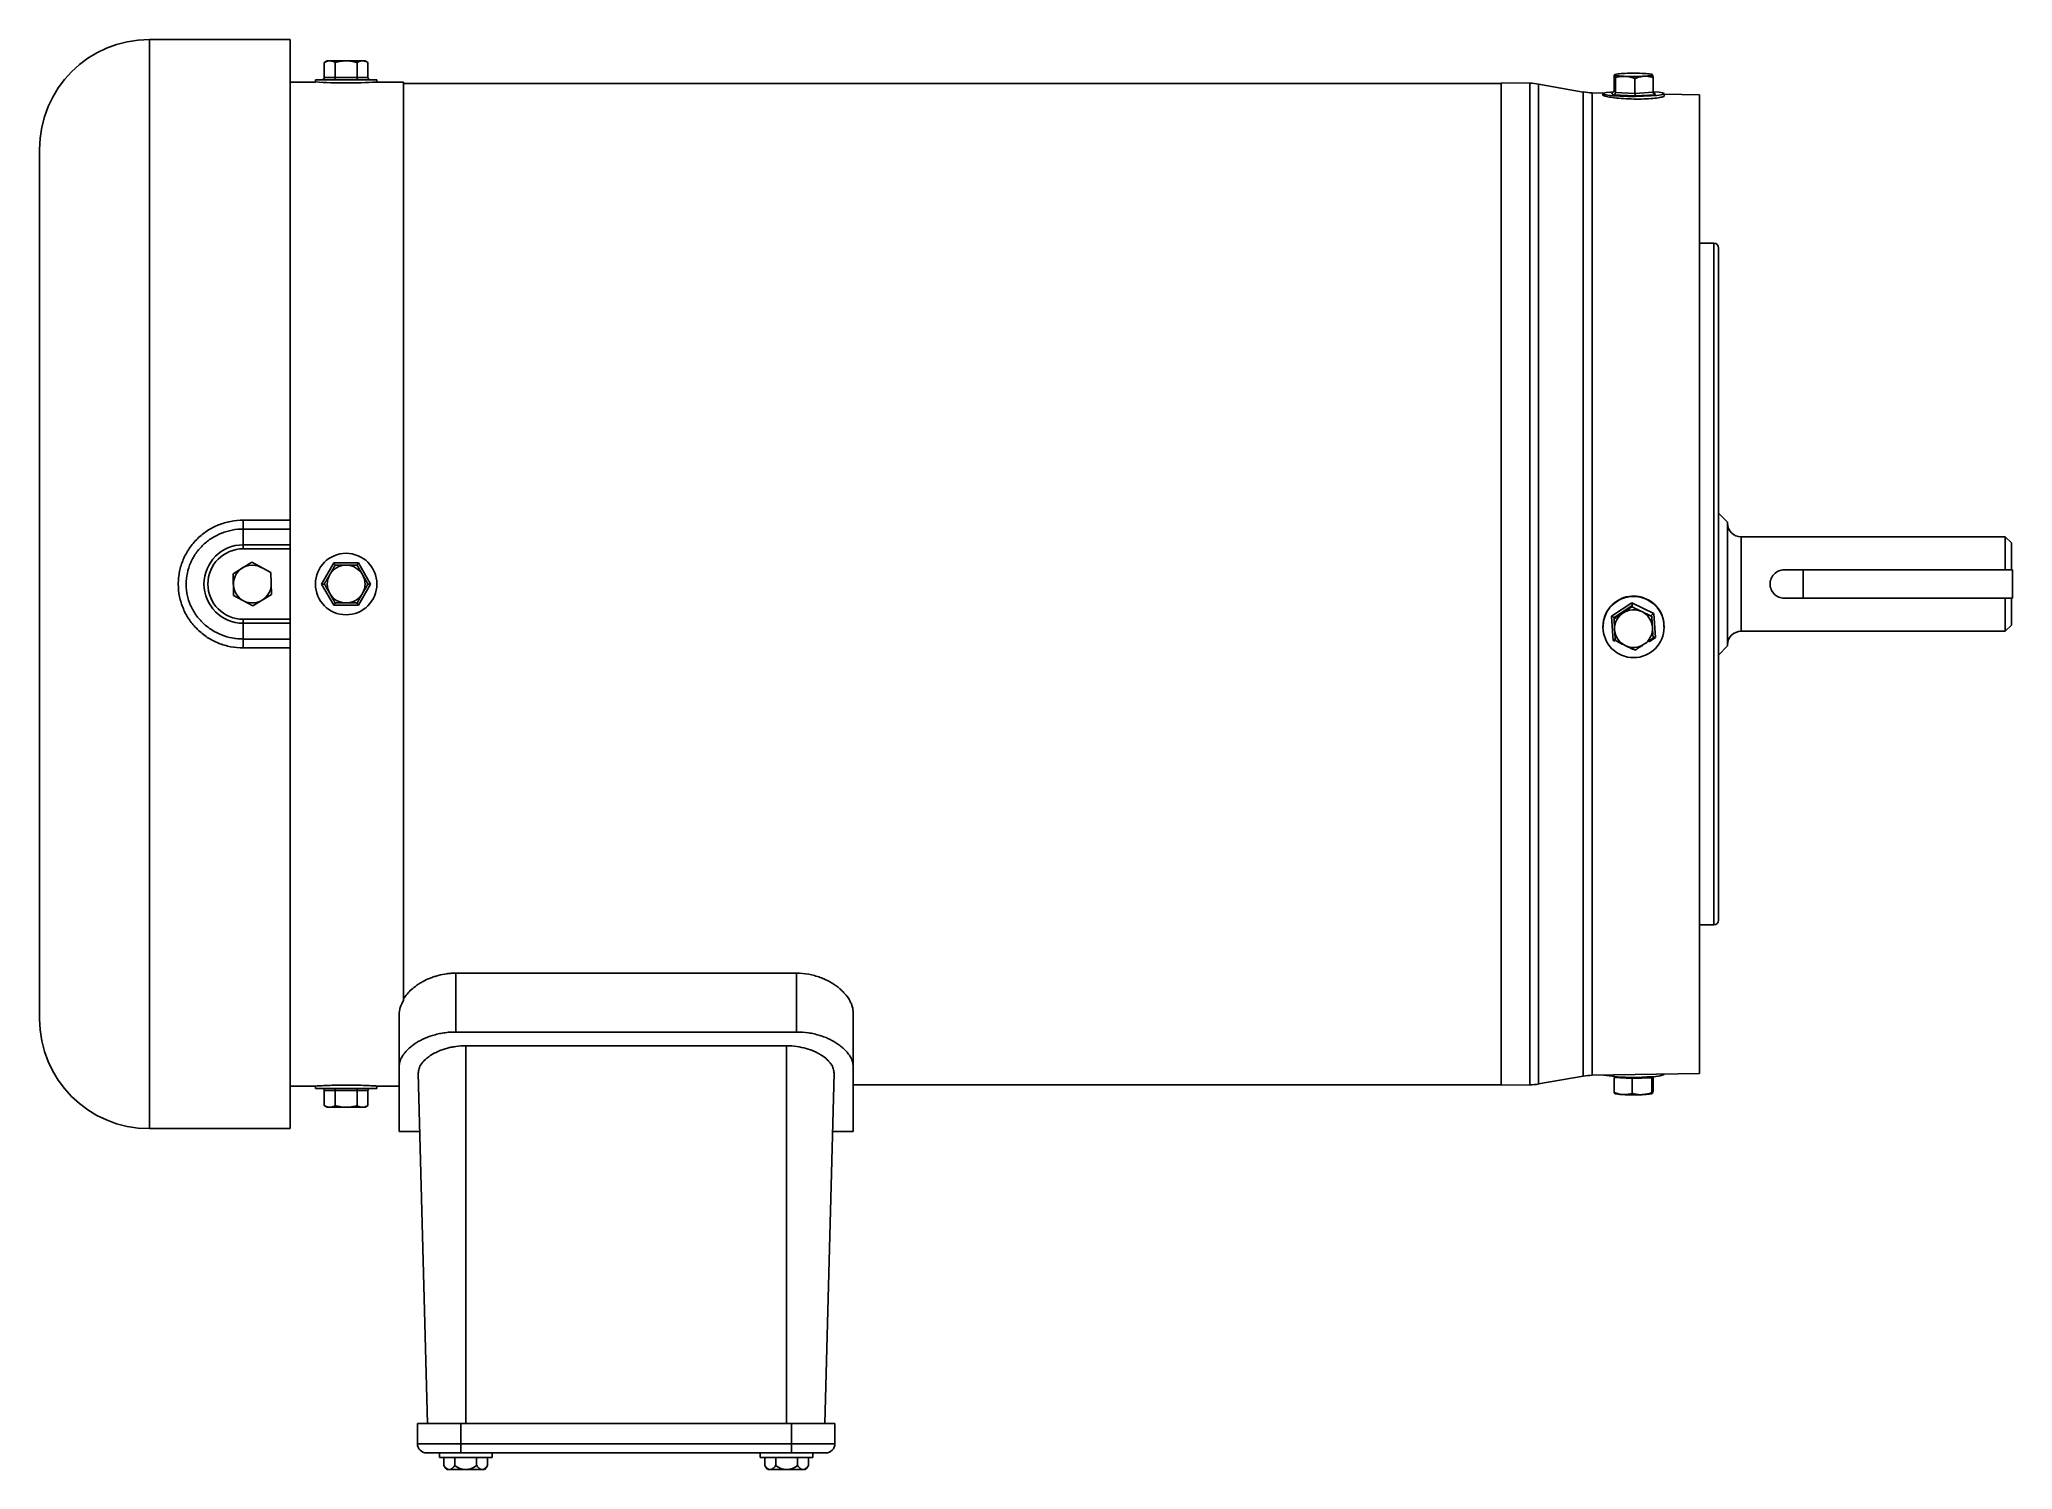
# Paper-space layout '_Top' of a CAD drawing. Header units: inches. Extents: x -6 to 7, y -5.8 to 3.6.
import ezdxf

# ---------------------------------------------------------------- set-up
doc = ezdxf.new("R2010")
doc.units = ezdxf.units.IN
doc.header["$MEASUREMENT"] = 0

psp = doc.layouts.new('_Top')

# ---------------------------------------------------------------- linework, layer by layer
at = {"color": 7, "linetype": 'Continuous', "lineweight": 25}
for p, q in [((-4.375, 3.596), (-5.305, 3.596)), ((-4.375, 3.596), (-4.375, -3.596)), ((-4.13, 3.455), (-4.149, 3.444)), ((-4.149, 3.444), (-4.149, 3.345)), ((-4.077, 3.444), (-4.077, 3.345)), ((-3.933, 3.444), (-3.933, 3.345)), ((-3.861, 3.444), (-3.88, 3.455)), ((-3.861, 3.444), (-3.861, 3.345)), ((-4.208, 3.315), (-4.375, 3.315)), ((-4.208, 3.33), (-4.208, 3.315)), ((-4.208, 3.33), (-3.802, 3.33)), ((-4.149, 3.345), (-3.861, 3.345)), ((-3.625, 3.315), (-3.805, 3.315)), ((-3.802, 3.315), (-3.802, 3.33)), ((-3.625, 3.315), (-3.625, -2.749)), ((3.625, 3.306), (-3.625, 3.306)), ((3.814, 3.307), (3.625, 3.31)), ((3.625, 3.31), (3.625, -3.31)), ((4.167, 3.249), (3.873, 3.301)), ((4.371, 3.357), (4.371, 3.258)), ((4.377, 3.364), (4.372, 3.361)), ((4.38, 3.344), (4.38, 3.246)), ((4.509, 3.338), (4.509, 3.24)), ((4.625, 3.363), (4.623, 3.364)), ((4.624, 3.362), (4.625, 3.363)), ((4.629, 3.345), (4.629, 3.247)), ((4.304, 3.242), (4.226, 3.244)), ((4.297, 3.238), (4.297, 3.23)), ((4.355, 3.244), (4.366, 3.23)), ((4.366, 3.23), (4.511, 3.224)), ((4.371, 3.258), (4.38, 3.246)), ((4.38, 3.246), (4.509, 3.24)), ((4.509, 3.24), (4.629, 3.247)), ((4.511, 3.224), (4.645, 3.231)), ((4.645, 3.231), (4.634, 3.245)), ((4.703, 3.223), (4.703, 3.238)), ((4.936, 3.231), (4.703, 3.235)), ((4.936, 3.231), (4.936, -3.231)), ((-6.031, -2.87), (-6.031, 2.87)), ((5.031, 2.25), (4.936, 2.25)), ((5.061, 2.22), (5.061, -2.22)), ((-4.685, 0.422), (-4.685, 0.233)), ((-4.685, 0.422), (-4.375, 0.422)), ((5.121, 0.409), (5.061, 0.469)), ((5.121, -0.409), (5.121, 0.409)), ((-4.375, 0.363), (-4.685, 0.363)), ((6.956, 0.312), (5.211, 0.312)), ((6.996, 0.272), (6.956, 0.312)), ((6.956, 0.094), (6.956, 0.312)), ((6.996, 0.272), (6.996, 0.094)), ((-4.629, 0.144), (-4.752, 0.068)), ((-4.685, 0.259), (-4.375, 0.259)), ((-4.375, 0.233), (-4.685, 0.233)), ((-4.629, 0.144), (-4.502, 0.076)), ((-4.086, 0.14), (-4.167, 0)), ((-3.924, 0.14), (-4.086, 0.14)), ((-3.843, 0), (-3.924, 0.14)), ((-4.748, -0.076), (-4.752, 0.068)), ((-4.498, -0.068), (-4.502, 0.076)), ((-4.167, 0), (-4.086, -0.14)), ((5.496, 0.094), (7.004, 0.094)), ((5.621, 0.094), (5.621, -0.094)), ((7.004, 0.094), (7.004, -0.094)), ((-4.621, -0.144), (-4.748, -0.076)), ((-4.621, -0.144), (-4.498, -0.068)), ((-3.924, -0.14), (-3.843, 0)), ((4.489, -0.123), (4.355, -0.212)), ((4.634, -0.194), (4.489, -0.123)), ((5.496, -0.094), (7.004, -0.094)), ((6.956, -0.312), (6.956, -0.094)), ((6.996, -0.094), (6.996, -0.272)), ((-4.685, -0.422), (-4.685, -0.233)), ((-4.685, -0.233), (-4.375, -0.233)), ((-4.375, -0.259), (-4.685, -0.259)), ((-4.086, -0.14), (-3.924, -0.14)), ((4.355, -0.212), (4.366, -0.373)), ((4.491, -0.141), (4.371, -0.221)), ((4.371, -0.23), (4.371, -0.221)), ((4.491, -0.141), (4.491, -0.15)), ((4.645, -0.354), (4.634, -0.194)), ((-4.685, -0.363), (-4.375, -0.363)), ((4.297, -0.283), (4.297, -0.283)), ((4.629, -0.357), (4.629, -0.348)), ((4.703, -0.283), (4.703, -0.282)), ((5.211, -0.312), (6.956, -0.312)), ((6.956, -0.312), (6.996, -0.272)), ((-4.375, -0.422), (-4.685, -0.422)), ((5.061, -0.469), (5.121, -0.409)), ((4.936, -2.25), (5.031, -2.25)), ((-1.03, -2.57), (-3.28, -2.57)), ((-3.28, -2.57), (-3.28, -2.958)), ((-1.03, -2.958), (-1.03, -2.57)), ((-3.655, -3.615), (-3.655, -2.843)), ((-0.655, -2.832), (-0.655, -3.615)), ((-3.28, -2.958), (-1.03, -2.958)), ((-1.095, -3.049), (-3.215, -3.049)), ((-3.215, -3.049), (-3.215, -5.544)), ((-1.095, -3.049), (-1.095, -5.544)), ((-3.528, -3.23), (-3.467, -5.544)), ((-0.782, -3.23), (-0.843, -5.544)), ((3.873, -3.301), (4.167, -3.249)), ((4.226, -3.244), (4.936, -3.231)), ((4.491, -3.265), (4.371, -3.258)), ((4.371, -3.357), (4.371, -3.258)), ((4.629, -3.345), (4.629, -3.251)), ((4.703, -3.238), (4.703, -3.235)), ((-4.375, -3.315), (-4.208, -3.315)), ((-4.208, -3.315), (-4.208, -3.33)), ((-3.802, -3.33), (-4.208, -3.33)), ((-3.861, -3.345), (-4.149, -3.345)), ((-4.149, -3.444), (-4.149, -3.345)), ((-4.077, -3.345), (-4.077, -3.444)), ((-3.933, -3.444), (-3.933, -3.345)), ((-3.861, -3.444), (-3.861, -3.345)), ((-3.805, -3.315), (-3.655, -3.315)), ((-3.802, -3.33), (-3.802, -3.315)), ((-0.655, -3.306), (3.625, -3.306)), ((3.625, -3.31), (3.814, -3.307)), ((4.373, -3.36), (4.371, -3.357)), ((4.372, -3.361), (4.377, -3.364)), ((4.62, -3.26), (4.491, -3.265)), ((4.491, -3.265), (4.491, -3.364)), ((4.62, -3.358), (4.62, -3.26)), ((4.623, -3.364), (4.625, -3.363)), ((-4.149, -3.444), (-4.13, -3.455)), ((-3.88, -3.455), (-3.861, -3.444)), ((-5.305, -3.596), (-4.375, -3.596)), ((-3.655, -3.615), (-3.518, -3.615)), ((-0.792, -3.615), (-0.655, -3.615)), ((-3.534, -5.544), (-3.534, -5.677)), ((-0.776, -5.544), (-3.534, -5.544)), ((-3.248, -5.544), (-3.248, -5.737)), ((-1.062, -5.544), (-1.062, -5.737)), ((-0.776, -5.544), (-0.776, -5.677)), ((-3.534, -5.677), (-0.776, -5.677)), ((-0.836, -5.737), (-3.474, -5.737)), ((-3.389, -5.737), (-3.389, -5.768)), ((-3.389, -5.768), (-3.041, -5.768)), ((-3.359, -5.82), (-3.359, -5.768)), ((-3.34, -5.847), (-3.09, -5.847)), ((-3.287, -5.82), (-3.287, -5.768)), ((-3.143, -5.82), (-3.143, -5.768)), ((-3.071, -5.82), (-3.071, -5.768)), ((-3.041, -5.768), (-3.041, -5.737)), ((-1.269, -5.737), (-1.269, -5.768)), ((-1.269, -5.768), (-0.921, -5.768)), ((-1.239, -5.82), (-1.239, -5.768)), ((-0.97, -5.847), (-1.22, -5.847)), ((-1.167, -5.82), (-1.167, -5.768)), ((-1.023, -5.82), (-1.023, -5.768)), ((-0.951, -5.82), (-0.951, -5.768)), ((-0.921, -5.768), (-0.921, -5.737))]:
    psp.add_line(p, q, dxfattribs=at)
at = {"color": 8, "linetype": 'Continuous', "lineweight": 25}
for p, q in [((-5.305, 3.596), (-5.305, -3.596)), ((3.814, -3.307), (3.814, 3.307)), ((3.873, -3.301), (3.873, 3.301)), ((4.167, -3.249), (4.167, 3.249)), ((4.226, -3.244), (4.226, 3.244)), ((5.031, 2.25), (5.031, -2.25)), ((5.211, -0.312), (5.211, 0.312)), ((4.366, -0.373), (4.377, -0.378)), ((4.603, -0.382), (4.645, -0.354)), ((4.626, -3.251), (4.62, -3.26))]:
    psp.add_line(p, q, dxfattribs=at)
at = {"color": 7, "linetype": 'Continuous', "lineweight": 25, "flags": 128}
psp.add_lwpolyline([(4.368, 3.251), (4.347, 3.249), (4.318, 3.245), (4.301, 3.241), (4.298, 3.236), (4.308, 3.232), (4.331, 3.228), (4.366, 3.224), (4.41, 3.222), (4.46, 3.22), (4.513, 3.22), (4.565, 3.221), (4.613, 3.223), (4.653, 3.226), (4.682, 3.23), (4.699, 3.234), (4.702, 3.239), (4.692, 3.243), (4.669, 3.247), (4.634, 3.251), (4.629, 3.251)], dxfattribs=at)
at = {"color": 7, "linetype": 'Continuous', "lineweight": 25}
for centre, radius in [((-4.005, 0), 0.203), ((4.5, -0.284), 0.202)]:
    psp.add_circle(centre, radius, dxfattribs=at)
for centre, radius, start, end in [((-5.305, 2.87), 0.726, 90, 180), ((-4.005, 6.627), 3.318, 266.4951, 273.462), ((3.808, 2.932), 0.375, 80, 89), ((4.233, 3.619), 0.375, 260, 269), ((5.031, 2.22), 0.03, 0, 90), ((5.211, 0.402), 0.09, 180, 270), ((-4.685, 0), 0.259, 90, 270), ((-4.685, 0), 0.233, 90, 270), ((-4.625, 0), 0.125, 61.7061, 1.7061), ((5.211, -0.402), 0.09, 90, 180), ((5.031, -2.22), 0.03, 270, 360), ((-5.305, -2.87), 0.726, 180, 270), ((4.233, -3.619), 0.375, 91, 100), ((4.494, -2.063), 1.195, 260.8762, 274.6112), ((4.612, -3.002), 0.253, 264.907, 291.0454), ((3.808, -2.932), 0.375, 271, 280), ((-3.474, -5.677), 0.06, 180, 270), ((-0.836, -5.677), 0.06, 270, 0), ((-3.215, -5.737), 0.167, 209.9055, 221.3478), ((-3.318, -5.802), 0.0453, 203.3833, 263.0384), ((-3.329, -5.802), 0.0453, 276.9616, 336.6167), ((-3.215, -5.737), 0.11, 228.9984, 311.0016), ((-3.101, -5.802), 0.0453, 203.3833, 263.0384), ((-3.112, -5.802), 0.0453, 276.9616, 336.6167), ((-3.215, -5.737), 0.167, 318.6522, 330.0945), ((-1.095, -5.737), 0.167, 209.9055, 221.3478), ((-1.198, -5.802), 0.0453, 203.3833, 263.0384), ((-1.209, -5.802), 0.0453, 276.9616, 336.6167), ((-1.095, -5.737), 0.11, 228.9984, 311.0016), ((-0.981, -5.802), 0.0453, 203.3833, 263.0384), ((-0.992, -5.802), 0.0453, 276.9616, 336.6167), ((-1.095, -5.737), 0.167, 318.6522, 330.0945)]:
    psp.add_arc(centre, radius, start, end, dxfattribs=at)
for points, knots in [([(-4.113, 3.455), (-4.115, 3.455), (-4.118, 3.455), (-4.122, 3.454), (-4.127, 3.454), (-4.132, 3.452), (-4.14, 3.449), (-4.146, 3.446), (-4.149, 3.444)], [0, 0, 0, 0, 0.119164, 0.239723, 0.361866, 0.485774, 0.734265, 1, 1, 1, 1]), ([(-4.077, 3.444), (-4.079, 3.445), (-4.082, 3.447), (-4.087, 3.449), (-4.091, 3.451), (-4.097, 3.453), (-4.104, 3.455), (-4.11, 3.455), (-4.113, 3.455)], [0, 0, 0, 0, 0.135068, 0.265787, 0.392274, 0.514662, 0.760355, 1, 1, 1, 1]), ([(-4.113, 3.455), (-4.102, 3.455), (-4.086, 3.455), (-4.049, 3.455), (-4.027, 3.455), (-4.005, 3.455)], [0, 0, 0, 0, 0.5, 0.5, 1, 1, 1, 1]), ([(-4.005, 3.455), (-4.008, 3.455), (-4.014, 3.455), (-4.023, 3.454), (-4.031, 3.454), (-4.043, 3.452), (-4.059, 3.449), (-4.071, 3.446), (-4.077, 3.444)], [0, 0, 0, 0, 0.119134, 0.2396613, 0.3617706, 0.4856436, 0.7342133, 1, 1, 1, 1]), ([(-3.933, 3.444), (-3.936, 3.445), (-3.942, 3.447), (-3.952, 3.449), (-3.961, 3.451), (-3.973, 3.453), (-3.987, 3.455), (-3.999, 3.455), (-4.005, 3.455)], [0, 0, 0, 0, 0.135032, 0.265717, 0.392175, 0.514535, 0.760293, 1, 1, 1, 1]), ([(-4.005, 3.455), (-3.983, 3.455), (-3.961, 3.455), (-3.924, 3.455), (-3.908, 3.455), (-3.897, 3.455)], [0, 0, 0, 0, 0.5, 0.5, 1, 1, 1, 1]), ([(-3.897, 3.455), (-3.898, 3.455), (-3.901, 3.455), (-3.906, 3.454), (-3.91, 3.454), (-3.916, 3.452), (-3.924, 3.449), (-3.93, 3.446), (-3.933, 3.444)], [0, 0, 0, 0, 0.11917, 0.239736, 0.361885, 0.4858, 0.734292, 1, 1, 1, 1]), ([(-3.861, 3.444), (-3.862, 3.445), (-3.865, 3.447), (-3.87, 3.449), (-3.875, 3.451), (-3.881, 3.453), (-3.888, 3.455), (-3.894, 3.455), (-3.897, 3.455)], [0, 0, 0, 0, 0.134916, 0.265485, 0.391827, 0.514071, 0.760071, 1, 1, 1, 1]), ([(-4.149, 3.345), (-4.149, 3.344), (-4.149, 3.343), (-4.15, 3.341), (-4.151, 3.339), (-4.152, 3.337), (-4.154, 3.335), (-4.156, 3.333), (-4.159, 3.331), (-4.163, 3.33), (-4.165, 3.33), (-4.167, 3.33)], [0, 0, 0, 0, 0.084476, 0.171269, 0.260932, 0.353968, 0.450828, 0.574732, 0.714344, 0.833102, 1, 1, 1, 1]), ([(-4.077, 3.345), (-4.077, 3.344), (-4.077, 3.343), (-4.078, 3.341), (-4.078, 3.339), (-4.079, 3.337), (-4.08, 3.335), (-4.081, 3.333), (-4.082, 3.331), (-4.084, 3.33), (-4.085, 3.33), (-4.086, 3.33)], [0, 0, 0, 0, 0.084476, 0.171269, 0.260932, 0.353968, 0.450828, 0.574732, 0.714344, 0.833102, 1, 1, 1, 1]), ([(-3.933, 3.345), (-3.933, 3.344), (-3.933, 3.343), (-3.932, 3.341), (-3.932, 3.339), (-3.931, 3.337), (-3.93, 3.335), (-3.929, 3.333), (-3.928, 3.331), (-3.926, 3.33), (-3.925, 3.33), (-3.924, 3.33)], [0, 0, 0, 0, 0.084477, 0.171274, 0.260945, 0.353994, 0.45087, 0.574655, 0.714328, 0.833072, 1, 1, 1, 1]), ([(-3.861, 3.345), (-3.861, 3.344), (-3.861, 3.343), (-3.86, 3.341), (-3.859, 3.339), (-3.858, 3.337), (-3.856, 3.335), (-3.854, 3.333), (-3.851, 3.331), (-3.847, 3.33), (-3.845, 3.33), (-3.843, 3.33)], [0, 0, 0, 0, 0.084477, 0.171274, 0.260945, 0.353994, 0.45087, 0.574655, 0.714328, 0.833072, 1, 1, 1, 1]), ([(4.375, 3.361), (4.375, 3.362), (4.375, 3.362), (4.374, 3.362), (4.374, 3.362), (4.373, 3.362), (4.372, 3.36), (4.371, 3.358), (4.371, 3.357)], [0, 0, 0, 0, 0.119164, 0.239723, 0.361866, 0.485774, 0.734265, 1, 1, 1, 1]), ([(4.431, 3.371), (4.412, 3.37), (4.398, 3.369), (4.378, 3.365), (4.374, 3.363), (4.375, 3.361)], [0, 0, 0, 0, 0.5, 0.5, 1, 1, 1, 1]), ([(4.375, 3.361), (4.377, 3.36), (4.384, 3.358), (4.408, 3.355), (4.425, 3.353), (4.445, 3.352)], [0, 0, 0, 0, 0.5, 0.5, 1, 1, 1, 1]), ([(4.38, 3.344), (4.38, 3.345), (4.379, 3.347), (4.379, 3.351), (4.378, 3.353), (4.377, 3.356), (4.376, 3.359), (4.376, 3.361), (4.375, 3.361)], [0, 0, 0, 0, 0.135068, 0.265787, 0.392274, 0.514662, 0.760355, 1, 1, 1, 1]), ([(4.445, 3.352), (4.442, 3.352), (4.437, 3.353), (4.429, 3.352), (4.421, 3.352), (4.41, 3.351), (4.397, 3.348), (4.386, 3.346), (4.38, 3.344)], [0, 0, 0, 0, 0.119134, 0.2396613, 0.3617706, 0.4856436, 0.7342133, 1, 1, 1, 1]), ([(4.555, 3.372), (4.536, 3.373), (4.514, 3.373), (4.47, 3.373), (4.449, 3.372), (4.431, 3.371)], [0, 0, 0, 0, 0.5, 0.5, 1, 1, 1, 1]), ([(4.445, 3.352), (4.464, 3.352), (4.486, 3.351), (4.53, 3.351), (4.551, 3.352), (4.569, 3.353)], [0, 0, 0, 0, 0.5, 0.5, 1, 1, 1, 1]), ([(4.509, 3.338), (4.507, 3.339), (4.501, 3.341), (4.493, 3.344), (4.485, 3.346), (4.474, 3.349), (4.461, 3.351), (4.45, 3.352), (4.445, 3.352)], [0, 0, 0, 0, 0.1350316, 0.2657169, 0.3921746, 0.5145353, 0.7602934, 1, 1, 1, 1]), ([(4.569, 3.353), (4.567, 3.353), (4.562, 3.353), (4.555, 3.352), (4.547, 3.35), (4.537, 3.348), (4.525, 3.344), (4.515, 3.34), (4.509, 3.338)], [0, 0, 0, 0, 0.11917, 0.239736, 0.361885, 0.4858, 0.734292, 1, 1, 1, 1]), ([(4.625, 3.363), (4.623, 3.365), (4.616, 3.367), (4.592, 3.37), (4.575, 3.371), (4.555, 3.372)], [0, 0, 0, 0, 0.5, 0.5, 1, 1, 1, 1]), ([(4.569, 3.353), (4.588, 3.354), (4.602, 3.356), (4.622, 3.359), (4.626, 3.361), (4.625, 3.363)], [0, 0, 0, 0, 0.5, 0.5, 1, 1, 1, 1]), ([(4.629, 3.345), (4.627, 3.346), (4.622, 3.348), (4.614, 3.349), (4.606, 3.351), (4.596, 3.352), (4.584, 3.354), (4.574, 3.353), (4.569, 3.353)], [0, 0, 0, 0, 0.134916, 0.265485, 0.391827, 0.514071, 0.760071, 1, 1, 1, 1]), ([(4.625, 3.363), (4.625, 3.363), (4.625, 3.362), (4.626, 3.361), (4.626, 3.359), (4.627, 3.356), (4.628, 3.352), (4.629, 3.348), (4.629, 3.345)], [0, 0, 0, 0, 0.119164, 0.239723, 0.361866, 0.485774, 0.734265, 1, 1, 1, 1]), ([(4.701, 3.223), (4.702, 3.223), (4.705, 3.221), (4.69, 3.216), (4.656, 3.209), (4.601, 3.204), (4.536, 3.202), (4.466, 3.203), (4.401, 3.207), (4.346, 3.214), (4.311, 3.222), (4.295, 3.228), (4.298, 3.23), (4.299, 3.23)], [0, 0, 0, 0, 0.015122, 0.122403, 0.229702, 0.3371, 0.444474, 0.551699, 0.658898, 0.7663, 0.873872, 0.981309, 1, 1, 1, 1]), ([(4.371, 3.258), (4.37, 3.257), (4.37, 3.256), (4.37, 3.254), (4.369, 3.252), (4.368, 3.25), (4.366, 3.248), (4.364, 3.246), (4.362, 3.245), (4.358, 3.244), (4.356, 3.244), (4.355, 3.244)], [0, 0, 0, 0, 0.0844762, 0.1712687, 0.2609318, 0.3539682, 0.4508285, 0.5747318, 0.7143439, 0.8331023, 1, 1, 1, 1]), ([(4.38, 3.246), (4.38, 3.245), (4.38, 3.243), (4.379, 3.241), (4.379, 3.239), (4.378, 3.237), (4.376, 3.235), (4.374, 3.233), (4.372, 3.231), (4.369, 3.23), (4.367, 3.23), (4.366, 3.23)], [0, 0, 0, 0, 0.084476, 0.171269, 0.260932, 0.353968, 0.450828, 0.574732, 0.714344, 0.833102, 1, 1, 1, 1]), ([(4.509, 3.24), (4.509, 3.239), (4.509, 3.238), (4.51, 3.236), (4.51, 3.233), (4.51, 3.231), (4.51, 3.229), (4.51, 3.227), (4.51, 3.226), (4.51, 3.224), (4.511, 3.224), (4.511, 3.224)], [0, 0, 0, 0, 0.084477, 0.171274, 0.260945, 0.353994, 0.45087, 0.574655, 0.714328, 0.833072, 1, 1, 1, 1]), ([(4.629, 3.247), (4.63, 3.246), (4.63, 3.245), (4.63, 3.243), (4.631, 3.241), (4.632, 3.239), (4.634, 3.237), (4.636, 3.235), (4.638, 3.233), (4.642, 3.232), (4.644, 3.232), (4.645, 3.231)], [0, 0, 0, 0, 0.084477, 0.171274, 0.260945, 0.353994, 0.45087, 0.574655, 0.714328, 0.833072, 1, 1, 1, 1]), ([(-4.685, -0.422), (-4.713, -0.422), (-4.741, -0.419), (-4.782, -0.411), (-4.795, -0.408), (-4.822, -0.4), (-4.835, -0.395), (-4.874, -0.38), (-4.899, -0.367), (-4.945, -0.337), (-4.967, -0.319), (-5.007, -0.28), (-5.025, -0.259), (-5.048, -0.225), (-5.056, -0.213), (-5.069, -0.188), (-5.075, -0.176), (-5.091, -0.137), (-5.1, -0.111), (-5.111, -0.056), (-5.114, -0.028), (-5.114, 0.013), (-5.113, 0.027), (-5.11, 0.055), (-5.108, 0.069), (-5.1, 0.11), (-5.092, 0.137), (-5.075, 0.175), (-5.069, 0.188), (-5.056, 0.212), (-5.049, 0.224), (-5.025, 0.258), (-5.007, 0.28), (-4.967, 0.319), (-4.945, 0.336), (-4.911, 0.359), (-4.899, 0.366), (-4.874, 0.379), (-4.861, 0.385), (-4.822, 0.401), (-4.796, 0.408), (-4.741, 0.419), (-4.713, 0.422), (-4.685, 0.422)], [0, 0, 0, 0, 0.0625, 0.0625, 0.09375, 0.09375, 0.125, 0.125, 0.1875, 0.1875, 0.25, 0.25, 0.3125, 0.3125, 0.34375, 0.34375, 0.375, 0.375, 0.4375, 0.4375, 0.5, 0.5, 0.53125, 0.53125, 0.5625, 0.5625, 0.625, 0.625, 0.65625, 0.65625, 0.6875, 0.6875, 0.75, 0.75, 0.8125, 0.8125, 0.84375, 0.84375, 0.875, 0.875, 0.9375, 0.9375, 1, 1, 1, 1]), ([(-4.685, 0.363), (-4.709, 0.363), (-4.734, 0.361), (-4.769, 0.354), (-4.781, 0.351), (-4.804, 0.344), (-4.816, 0.34), (-4.85, 0.327), (-4.871, 0.316), (-4.912, 0.291), (-4.931, 0.276), (-4.966, 0.242), (-4.982, 0.224), (-5.003, 0.195), (-5.01, 0.184), (-5.022, 0.163), (-5.027, 0.153), (-5.042, 0.119), (-5.049, 0.096), (-5.059, 0.049), (-5.062, 0.025), (-5.062, -0.012), (-5.061, -0.024), (-5.059, -0.048), (-5.057, -0.06), (-5.05, -0.096), (-5.042, -0.119), (-5.028, -0.152), (-5.022, -0.163), (-5.01, -0.184), (-5.004, -0.194), (-4.99, -0.214), (-4.982, -0.223), (-4.966, -0.242), (-4.958, -0.25), (-4.932, -0.276), (-4.912, -0.29), (-4.872, -0.316), (-4.85, -0.327), (-4.805, -0.345), (-4.782, -0.352), (-4.746, -0.358), (-4.734, -0.36), (-4.709, -0.362), (-4.697, -0.363), (-4.685, -0.363)], [0, 0, 0, 0, 0.0625, 0.0625, 0.09375, 0.09375, 0.125, 0.125, 0.1875, 0.1875, 0.25, 0.25, 0.3125, 0.3125, 0.34375, 0.34375, 0.375, 0.375, 0.4375, 0.4375, 0.5, 0.5, 0.53125, 0.53125, 0.5625, 0.5625, 0.625, 0.625, 0.65625, 0.65625, 0.6875, 0.6875, 0.71875, 0.71875, 0.75, 0.75, 0.8125, 0.8125, 0.875, 0.875, 0.9375, 0.9375, 0.96875, 0.96875, 1, 1, 1, 1]), ([(-4.086, 0.14), (-4.085, 0.139), (-4.084, 0.138), (-4.083, 0.136), (-4.082, 0.133), (-4.081, 0.131), (-4.079, 0.129), (-4.078, 0.127), (-4.077, 0.125), (-4.077, 0.125), (-4.077, 0.125)], [0, 0, 0, 0, 0.11681, 0.212178, 0.286099, 0.425812, 0.549727, 0.708818, 0.858132, 1, 1, 1, 1]), ([(-3.933, 0.125), (-3.933, 0.125), (-3.933, 0.125), (-3.932, 0.126), (-3.932, 0.126), (-3.931, 0.128), (-3.93, 0.129), (-3.929, 0.131), (-3.928, 0.134), (-3.926, 0.137), (-3.925, 0.139), (-3.924, 0.14)], [0, 0, 0, 0, 0.0844767, 0.1712737, 0.260945, 0.3539937, 0.4508699, 0.574655, 0.7143281, 0.8330716, 1, 1, 1, 1]), ([(-4.149, 0), (-4.149, 0), (-4.149, 0), (-4.15, 0), (-4.151, 0), (-4.152, 0), (-4.154, 0), (-4.156, 0), (-4.159, 0), (-4.163, 0), (-4.165, 0), (-4.167, 0)], [0, 0, 0, 0, 0.084476, 0.171269, 0.260932, 0.353968, 0.450828, 0.574732, 0.714344, 0.833102, 1, 1, 1, 1]), ([(-4.149, 0), (-4.148, 0.003), (-4.145, 0.008), (-4.14, 0.016), (-4.135, 0.024), (-4.129, 0.034), (-4.122, 0.047), (-4.116, 0.057), (-4.113, 0.062)], [0, 0, 0, 0, 0.134916, 0.265485, 0.391827, 0.514071, 0.760071, 1, 1, 1, 1]), ([(-4.113, -0.062), (-4.115, -0.06), (-4.118, -0.055), (-4.122, -0.047), (-4.127, -0.04), (-4.132, -0.029), (-4.14, -0.016), (-4.146, -0.005), (-4.149, 0)], [0, 0, 0, 0, 0.1191638, 0.2397227, 0.3618656, 0.4857743, 0.7342655, 1, 1, 1, 1]), ([(-4.113, 0.062), (-4.124, 0.044), (-4.13, 0.022), (-4.13, -0.022), (-4.124, -0.044), (-4.113, -0.062)], [0, 0, 0, 0, 0.5, 0.5, 1, 1, 1, 1]), ([(-4.005, 0.125), (-4.027, 0.125), (-4.049, 0.119), (-4.086, 0.097), (-4.102, 0.081), (-4.113, 0.062)], [0, 0, 0, 0, 0.5, 0.5, 1, 1, 1, 1]), ([(-4.113, 0.062), (-4.112, 0.065), (-4.109, 0.07), (-4.104, 0.078), (-4.1, 0.085), (-4.094, 0.096), (-4.086, 0.109), (-4.08, 0.12), (-4.077, 0.125)], [0, 0, 0, 0, 0.11917, 0.239736, 0.361885, 0.4858, 0.734292, 1, 1, 1, 1]), ([(-4.077, 0.125), (-4.074, 0.125), (-4.068, 0.125), (-4.058, 0.125), (-4.049, 0.125), (-4.037, 0.125), (-4.023, 0.125), (-4.011, 0.125), (-4.005, 0.125)], [0, 0, 0, 0, 0.135032, 0.265717, 0.392175, 0.514535, 0.760293, 1, 1, 1, 1]), ([(-3.897, 0.062), (-3.908, 0.081), (-3.924, 0.097), (-3.961, 0.119), (-3.983, 0.125), (-4.005, 0.125)], [0, 0, 0, 0, 0.5, 0.5, 1, 1, 1, 1]), ([(-4.005, 0.125), (-4.002, 0.125), (-3.996, 0.125), (-3.987, 0.125), (-3.979, 0.125), (-3.967, 0.125), (-3.951, 0.125), (-3.939, 0.125), (-3.933, 0.125)], [0, 0, 0, 0, 0.119134, 0.239661, 0.361771, 0.485644, 0.734213, 1, 1, 1, 1]), ([(-3.933, 0.125), (-3.931, 0.122), (-3.928, 0.117), (-3.923, 0.109), (-3.919, 0.101), (-3.913, 0.091), (-3.906, 0.078), (-3.9, 0.068), (-3.897, 0.062)], [0, 0, 0, 0, 0.135068, 0.265787, 0.392274, 0.514662, 0.760355, 1, 1, 1, 1]), ([(-3.897, -0.062), (-3.886, -0.044), (-3.88, -0.022), (-3.88, 0.022), (-3.886, 0.044), (-3.897, 0.062)], [0, 0, 0, 0, 0.5, 0.5, 1, 1, 1, 1]), ([(-3.897, 0.062), (-3.895, 0.06), (-3.892, 0.055), (-3.888, 0.047), (-3.883, 0.04), (-3.878, 0.029), (-3.87, 0.016), (-3.864, 0.005), (-3.861, 0)], [0, 0, 0, 0, 0.1191638, 0.2397227, 0.3618656, 0.4857743, 0.7342655, 1, 1, 1, 1]), ([(-3.861, 0), (-3.861, 0), (-3.861, 0), (-3.86, 0), (-3.859, 0), (-3.858, 0), (-3.856, 0), (-3.854, 0), (-3.851, 0), (-3.847, 0), (-3.845, 0), (-3.843, 0)], [0, 0, 0, 0, 0.084477, 0.171274, 0.260945, 0.353994, 0.45087, 0.574655, 0.714328, 0.833072, 1, 1, 1, 1]), ([(5.496, -0.094), (5.49, -0.094), (5.483, -0.093), (5.471, -0.091), (5.465, -0.089), (5.454, -0.084), (5.449, -0.082), (5.438, -0.075), (5.434, -0.071), (5.421, -0.058), (5.414, -0.047), (5.407, -0.031), (5.405, -0.025), (5.402, -0.012), (5.402, -0.006), (5.402, 0.006), (5.402, 0.012), (5.405, 0.024), (5.407, 0.03), (5.411, 0.042), (5.414, 0.047), (5.421, 0.057), (5.425, 0.062), (5.438, 0.075), (5.448, 0.082), (5.465, 0.089), (5.471, 0.091), (5.483, 0.093), (5.49, 0.094), (5.496, 0.094)], [0, 0, 0, 0, 0.0625, 0.0625, 0.125, 0.125, 0.1875, 0.1875, 0.25, 0.25, 0.375, 0.375, 0.4375, 0.4375, 0.5, 0.5, 0.5625, 0.5625, 0.625, 0.625, 0.6875, 0.6875, 0.75, 0.75, 0.875, 0.875, 0.9375, 0.9375, 1, 1, 1, 1]), ([(-4.113, -0.062), (-4.102, -0.081), (-4.086, -0.097), (-4.049, -0.119), (-4.027, -0.125), (-4.005, -0.125)], [0, 0, 0, 0, 0.5, 0.5, 1, 1, 1, 1]), ([(-4.077, -0.125), (-4.079, -0.122), (-4.082, -0.117), (-4.087, -0.109), (-4.091, -0.101), (-4.097, -0.091), (-4.104, -0.078), (-4.11, -0.068), (-4.113, -0.062)], [0, 0, 0, 0, 0.135068, 0.265787, 0.392274, 0.514662, 0.760355, 1, 1, 1, 1]), ([(-4.077, -0.125), (-4.077, -0.125), (-4.077, -0.125), (-4.078, -0.126), (-4.078, -0.126), (-4.079, -0.128), (-4.08, -0.129), (-4.081, -0.131), (-4.082, -0.134), (-4.084, -0.137), (-4.085, -0.139), (-4.086, -0.14)], [0, 0, 0, 0, 0.084476, 0.171269, 0.260932, 0.353968, 0.450828, 0.574732, 0.714344, 0.833102, 1, 1, 1, 1]), ([(-4.005, -0.125), (-4.008, -0.125), (-4.014, -0.125), (-4.023, -0.125), (-4.031, -0.125), (-4.043, -0.125), (-4.059, -0.125), (-4.071, -0.125), (-4.077, -0.125)], [0, 0, 0, 0, 0.119134, 0.239661, 0.361771, 0.485644, 0.734213, 1, 1, 1, 1]), ([(-4.005, -0.125), (-3.983, -0.125), (-3.961, -0.119), (-3.924, -0.097), (-3.908, -0.081), (-3.897, -0.062)], [0, 0, 0, 0, 0.5, 0.5, 1, 1, 1, 1]), ([(-3.933, -0.125), (-3.936, -0.125), (-3.942, -0.125), (-3.952, -0.125), (-3.961, -0.125), (-3.973, -0.125), (-3.987, -0.125), (-3.999, -0.125), (-4.005, -0.125)], [0, 0, 0, 0, 0.135032, 0.265717, 0.392175, 0.514535, 0.760293, 1, 1, 1, 1]), ([(-3.897, -0.062), (-3.898, -0.065), (-3.901, -0.07), (-3.906, -0.078), (-3.91, -0.085), (-3.916, -0.096), (-3.924, -0.109), (-3.93, -0.12), (-3.933, -0.125)], [0, 0, 0, 0, 0.11917, 0.239736, 0.361885, 0.4858, 0.734292, 1, 1, 1, 1]), ([(-3.933, -0.125), (-3.933, -0.125), (-3.933, -0.125), (-3.932, -0.126), (-3.932, -0.126), (-3.931, -0.128), (-3.93, -0.129), (-3.929, -0.131), (-3.928, -0.134), (-3.926, -0.137), (-3.925, -0.139), (-3.924, -0.14)], [0, 0, 0, 0, 0.084477, 0.171274, 0.260945, 0.353994, 0.45087, 0.574655, 0.714328, 0.833072, 1, 1, 1, 1]), ([(-3.861, 0), (-3.862, -0.003), (-3.865, -0.008), (-3.87, -0.016), (-3.875, -0.024), (-3.881, -0.034), (-3.888, -0.047), (-3.894, -0.057), (-3.897, -0.062)], [0, 0, 0, 0, 0.134916, 0.265485, 0.391827, 0.514071, 0.760071, 1, 1, 1, 1]), ([(4.363, -0.133), (4.381, -0.119), (4.418, -0.092), (4.486, -0.076), (4.555, -0.083), (4.618, -0.113), (4.667, -0.161), (4.698, -0.22), (4.7, -0.263), (4.701, -0.282)], [0, 0, 0, 0, 0.14597, 0.291948, 0.437709, 0.58325, 0.728895, 0.874726, 1, 1, 1, 1]), ([(4.489, -0.123), (4.489, -0.124), (4.49, -0.125), (4.49, -0.128), (4.49, -0.13), (4.49, -0.133), (4.49, -0.136), (4.49, -0.139), (4.491, -0.14), (4.491, -0.141), (4.491, -0.141)], [0, 0, 0, 0, 0.11681, 0.212178, 0.286099, 0.425812, 0.549727, 0.708818, 0.858132, 1, 1, 1, 1]), ([(4.299, -0.283), (4.3, -0.264), (4.302, -0.223), (4.327, -0.171), (4.353, -0.144), (4.363, -0.133)], [0, 0, 0, 0, 0.334869, 0.740222, 1, 1, 1, 1]), ([(4.371, -0.221), (4.37, -0.221), (4.37, -0.221), (4.37, -0.22), (4.369, -0.22), (4.368, -0.219), (4.366, -0.218), (4.364, -0.217), (4.362, -0.215), (4.358, -0.214), (4.356, -0.213), (4.355, -0.212)], [0, 0, 0, 0, 0.084476, 0.171269, 0.260932, 0.353968, 0.450828, 0.574732, 0.714344, 0.833102, 1, 1, 1, 1]), ([(4.371, -0.23), (4.373, -0.228), (4.378, -0.225), (4.386, -0.22), (4.394, -0.215), (4.404, -0.208), (4.416, -0.2), (4.426, -0.194), (4.431, -0.191)], [0, 0, 0, 0, 0.134916, 0.265485, 0.391827, 0.514071, 0.760071, 1, 1, 1, 1]), ([(4.375, -0.302), (4.375, -0.299), (4.375, -0.294), (4.374, -0.285), (4.374, -0.276), (4.373, -0.264), (4.372, -0.248), (4.371, -0.236), (4.371, -0.23)], [0, 0, 0, 0, 0.1191638, 0.2397227, 0.3618656, 0.4857743, 0.7342655, 1, 1, 1, 1]), ([(4.431, -0.191), (4.412, -0.203), (4.398, -0.22), (4.378, -0.259), (4.374, -0.281), (4.375, -0.302)], [0, 0, 0, 0, 0.5, 0.5, 1, 1, 1, 1]), ([(4.431, -0.191), (4.433, -0.189), (4.438, -0.186), (4.445, -0.181), (4.453, -0.176), (4.463, -0.169), (4.475, -0.16), (4.485, -0.153), (4.491, -0.15)], [0, 0, 0, 0, 0.11917, 0.239736, 0.361885, 0.4858, 0.734292, 1, 1, 1, 1]), ([(4.555, -0.182), (4.536, -0.173), (4.514, -0.168), (4.47, -0.171), (4.449, -0.179), (4.431, -0.191)], [0, 0, 0, 0, 0.5, 0.5, 1, 1, 1, 1]), ([(4.491, -0.15), (4.493, -0.151), (4.499, -0.154), (4.507, -0.158), (4.515, -0.163), (4.526, -0.168), (4.539, -0.175), (4.55, -0.18), (4.555, -0.182)], [0, 0, 0, 0, 0.135032, 0.265717, 0.392175, 0.514535, 0.760293, 1, 1, 1, 1]), ([(4.625, -0.286), (4.623, -0.264), (4.616, -0.243), (4.592, -0.207), (4.575, -0.192), (4.555, -0.182)], [0, 0, 0, 0, 0.5, 0.5, 1, 1, 1, 1]), ([(4.555, -0.182), (4.558, -0.184), (4.563, -0.186), (4.571, -0.19), (4.579, -0.194), (4.59, -0.199), (4.603, -0.206), (4.614, -0.211), (4.62, -0.213)], [0, 0, 0, 0, 0.119134, 0.239661, 0.361771, 0.485644, 0.734213, 1, 1, 1, 1]), ([(4.62, -0.205), (4.62, -0.205), (4.62, -0.204), (4.621, -0.204), (4.621, -0.203), (4.622, -0.202), (4.624, -0.201), (4.626, -0.2), (4.628, -0.198), (4.631, -0.196), (4.633, -0.195), (4.634, -0.194)], [0, 0, 0, 0, 0.084477, 0.171274, 0.260945, 0.353994, 0.45087, 0.574655, 0.714328, 0.833072, 1, 1, 1, 1]), ([(4.62, -0.213), (4.62, -0.216), (4.621, -0.223), (4.621, -0.232), (4.622, -0.242), (4.623, -0.254), (4.624, -0.268), (4.624, -0.28), (4.625, -0.286)], [0, 0, 0, 0, 0.135068, 0.265787, 0.392274, 0.514662, 0.760355, 1, 1, 1, 1]), ([(4.38, -0.364), (4.38, -0.364), (4.38, -0.364), (4.379, -0.364), (4.379, -0.365), (4.378, -0.365), (4.376, -0.366), (4.374, -0.367), (4.372, -0.369), (4.369, -0.371), (4.367, -0.372), (4.366, -0.373)], [0, 0, 0, 0, 0.084476, 0.171269, 0.260932, 0.353968, 0.450828, 0.574732, 0.714344, 0.833102, 1, 1, 1, 1]), ([(4.375, -0.302), (4.377, -0.324), (4.384, -0.345), (4.408, -0.381), (4.425, -0.396), (4.445, -0.406)], [0, 0, 0, 0, 0.5, 0.5, 1, 1, 1, 1]), ([(4.38, -0.373), (4.38, -0.37), (4.379, -0.364), (4.379, -0.355), (4.378, -0.346), (4.377, -0.334), (4.376, -0.32), (4.376, -0.308), (4.375, -0.302)], [0, 0, 0, 0, 0.1350681, 0.2657866, 0.3922742, 0.5146617, 0.7603551, 1, 1, 1, 1]), ([(4.445, -0.406), (4.442, -0.405), (4.437, -0.402), (4.429, -0.398), (4.421, -0.394), (4.41, -0.389), (4.397, -0.382), (4.386, -0.376), (4.38, -0.373)], [0, 0, 0, 0, 0.119134, 0.239661, 0.361771, 0.485644, 0.734213, 1, 1, 1, 1]), ([(4.569, -0.398), (4.588, -0.386), (4.602, -0.369), (4.622, -0.33), (4.626, -0.308), (4.625, -0.286)], [0, 0, 0, 0, 0.5, 0.5, 1, 1, 1, 1]), ([(4.629, -0.357), (4.627, -0.359), (4.622, -0.362), (4.614, -0.368), (4.606, -0.373), (4.596, -0.379), (4.584, -0.388), (4.574, -0.394), (4.569, -0.398)], [0, 0, 0, 0, 0.1349157, 0.2654853, 0.3918269, 0.5140709, 0.7600707, 1, 1, 1, 1]), ([(4.625, -0.286), (4.625, -0.289), (4.625, -0.295), (4.626, -0.303), (4.626, -0.312), (4.627, -0.324), (4.628, -0.339), (4.629, -0.351), (4.629, -0.357)], [0, 0, 0, 0, 0.119164, 0.239723, 0.361866, 0.485774, 0.734265, 1, 1, 1, 1]), ([(4.629, -0.348), (4.63, -0.348), (4.63, -0.348), (4.63, -0.348), (4.631, -0.348), (4.632, -0.349), (4.634, -0.349), (4.636, -0.35), (4.638, -0.351), (4.642, -0.353), (4.644, -0.354), (4.645, -0.354)], [0, 0, 0, 0, 0.0844767, 0.1712737, 0.260945, 0.3539937, 0.4508699, 0.574655, 0.7143281, 0.8330716, 1, 1, 1, 1]), ([(4.445, -0.406), (4.464, -0.415), (4.486, -0.42), (4.53, -0.417), (4.551, -0.41), (4.569, -0.398)], [0, 0, 0, 0, 0.5, 0.5, 1, 1, 1, 1]), ([(4.509, -0.437), (4.507, -0.435), (4.501, -0.433), (4.493, -0.429), (4.485, -0.425), (4.474, -0.42), (4.461, -0.414), (4.45, -0.408), (4.445, -0.406)], [0, 0, 0, 0, 0.135032, 0.265717, 0.392175, 0.514535, 0.760293, 1, 1, 1, 1]), ([(4.569, -0.398), (4.567, -0.399), (4.562, -0.403), (4.555, -0.407), (4.547, -0.412), (4.537, -0.419), (4.525, -0.427), (4.515, -0.433), (4.509, -0.437)], [0, 0, 0, 0, 0.11917, 0.239736, 0.361885, 0.4858, 0.734292, 1, 1, 1, 1]), ([(-3.625, -2.739), (-3.612, -2.717), (-3.594, -2.697), (-3.563, -2.668), (-3.551, -2.659), (-3.532, -2.645), (-3.525, -2.641), (-3.511, -2.632), (-3.504, -2.628), (-3.482, -2.616), (-3.466, -2.608), (-3.441, -2.599), (-3.432, -2.595), (-3.415, -2.59), (-3.406, -2.587), (-3.378, -2.58), (-3.359, -2.576), (-3.33, -2.572), (-3.32, -2.571), (-3.3, -2.57), (-3.29, -2.57), (-3.28, -2.57)], [0, 0, 0, 0, 0.25, 0.25, 0.375, 0.375, 0.4375, 0.4375, 0.5, 0.5, 0.625, 0.625, 0.6875, 0.6875, 0.75, 0.75, 0.875, 0.875, 0.9375, 0.9375, 1, 1, 1, 1]), ([(-1.03, -2.57), (-1.002, -2.57), (-0.976, -2.572), (-0.936, -2.579), (-0.923, -2.582), (-0.898, -2.589), (-0.886, -2.593), (-0.862, -2.601), (-0.851, -2.606), (-0.829, -2.616), (-0.819, -2.621), (-0.789, -2.638), (-0.771, -2.65), (-0.746, -2.669), (-0.739, -2.676), (-0.724, -2.69), (-0.718, -2.697), (-0.699, -2.717), (-0.689, -2.732), (-0.676, -2.753), (-0.673, -2.761), (-0.666, -2.775), (-0.664, -2.782), (-0.657, -2.804), (-0.655, -2.818), (-0.655, -2.832)], [0, 0, 0, 0, 0.125, 0.125, 0.1875, 0.1875, 0.25, 0.25, 0.3125, 0.3125, 0.375, 0.375, 0.5, 0.5, 0.5625, 0.5625, 0.625, 0.625, 0.75, 0.75, 0.8125, 0.8125, 0.875, 0.875, 1, 1, 1, 1]), ([(-3.655, -2.843), (-3.655, -2.828), (-3.652, -2.812), (-3.642, -2.781), (-3.635, -2.765), (-3.625, -2.749)], [0, 0, 0, 0, 0.5, 0.5, 1, 1, 1, 1]), ([(-3.655, -3.188), (-3.655, -3.176), (-3.653, -3.163), (-3.644, -3.137), (-3.638, -3.124), (-3.625, -3.105), (-3.62, -3.099), (-3.61, -3.086), (-3.604, -3.08), (-3.585, -3.061), (-3.571, -3.049), (-3.538, -3.027), (-3.519, -3.016), (-3.479, -2.996), (-3.457, -2.988), (-3.422, -2.977), (-3.41, -2.974), (-3.385, -2.968), (-3.372, -2.966), (-3.347, -2.962), (-3.334, -2.96), (-3.307, -2.958), (-3.294, -2.958), (-3.28, -2.958)], [0, 0, 0, 0, 0.125, 0.125, 0.25, 0.25, 0.3125, 0.3125, 0.375, 0.375, 0.5, 0.5, 0.625, 0.625, 0.75, 0.75, 0.8125, 0.8125, 0.875, 0.875, 0.9375, 0.9375, 1, 1, 1, 1]), ([(-1.03, -2.958), (-1.003, -2.958), (-0.977, -2.96), (-0.938, -2.965), (-0.925, -2.968), (-0.9, -2.974), (-0.888, -2.977), (-0.865, -2.984), (-0.854, -2.988), (-0.832, -2.996), (-0.821, -3.001), (-0.791, -3.016), (-0.773, -3.026), (-0.748, -3.043), (-0.74, -3.049), (-0.725, -3.061), (-0.719, -3.067), (-0.7, -3.086), (-0.689, -3.098), (-0.672, -3.124), (-0.666, -3.137), (-0.657, -3.163), (-0.655, -3.176), (-0.655, -3.188)], [0, 0, 0, 0, 0.125, 0.125, 0.1875, 0.1875, 0.25, 0.25, 0.3125, 0.3125, 0.375, 0.375, 0.5, 0.5, 0.5625, 0.5625, 0.625, 0.625, 0.75, 0.75, 0.875, 0.875, 1, 1, 1, 1]), ([(-3.215, -3.049), (-3.237, -3.049), (-3.259, -3.051), (-3.292, -3.055), (-3.302, -3.057), (-3.323, -3.061), (-3.333, -3.064), (-3.353, -3.069), (-3.362, -3.072), (-3.381, -3.079), (-3.39, -3.083), (-3.415, -3.094), (-3.431, -3.102), (-3.451, -3.115), (-3.458, -3.12), (-3.47, -3.129), (-3.476, -3.134), (-3.492, -3.149), (-3.5, -3.159), (-3.515, -3.179), (-3.52, -3.189), (-3.527, -3.209), (-3.528, -3.22), (-3.528, -3.23)], [0, 0, 0, 0, 0.125, 0.125, 0.1875, 0.1875, 0.25, 0.25, 0.3125, 0.3125, 0.375, 0.375, 0.5, 0.5, 0.5625, 0.5625, 0.625, 0.625, 0.75, 0.75, 0.875, 0.875, 1, 1, 1, 1]), ([(-0.782, -3.23), (-0.782, -3.22), (-0.783, -3.209), (-0.79, -3.189), (-0.795, -3.179), (-0.806, -3.164), (-0.81, -3.159), (-0.819, -3.149), (-0.823, -3.144), (-0.839, -3.129), (-0.851, -3.12), (-0.872, -3.107), (-0.879, -3.102), (-0.895, -3.094), (-0.903, -3.09), (-0.928, -3.079), (-0.947, -3.072), (-0.986, -3.061), (-1.007, -3.057), (-1.05, -3.051), (-1.072, -3.049), (-1.095, -3.049)], [0, 0, 0, 0, 0.125, 0.125, 0.25, 0.25, 0.3125, 0.3125, 0.375, 0.375, 0.5, 0.5, 0.5625, 0.5625, 0.625, 0.625, 0.75, 0.75, 0.875, 0.875, 1, 1, 1, 1]), ([(4.491, -3.265), (4.491, -3.264), (4.491, -3.262), (4.49, -3.26), (4.49, -3.257), (4.49, -3.256), (4.49, -3.255), (4.49, -3.255)], [0, 0, 0, 0, 0.218366, 0.444638, 0.680975, 0.929269, 1, 1, 1, 1]), ([(-4.208, -3.315), (-4.208, -3.315), (-4.211, -3.315), (-4.198, -3.314), (-4.166, -3.313), (-4.113, -3.31), (-4.057, -3.309), (-4.02, -3.309), (-4.005, -3.309)], [0, 0, 0, 0, 0.005065, 0.219368, 0.433669, 0.648319, 0.863124, 1, 1, 1, 1]), ([(-4.149, -3.345), (-4.149, -3.344), (-4.149, -3.343), (-4.15, -3.341), (-4.151, -3.339), (-4.152, -3.337), (-4.154, -3.335), (-4.156, -3.333), (-4.159, -3.331), (-4.163, -3.33), (-4.165, -3.33), (-4.167, -3.33)], [0, 0, 0, 0, 0.084476, 0.171269, 0.260932, 0.353968, 0.450828, 0.574732, 0.714344, 0.833102, 1, 1, 1, 1]), ([(-4.086, -3.33), (-4.085, -3.33), (-4.084, -3.33), (-4.083, -3.331), (-4.082, -3.332), (-4.081, -3.333), (-4.079, -3.335), (-4.078, -3.338), (-4.077, -3.341), (-4.077, -3.344), (-4.077, -3.345)], [0, 0, 0, 0, 0.1168102, 0.2121776, 0.2860986, 0.4258117, 0.549727, 0.7088181, 0.8581317, 1, 1, 1, 1]), ([(-4.005, -3.309), (-3.982, -3.309), (-3.937, -3.309), (-3.876, -3.311), (-3.83, -3.313), (-3.805, -3.315), (-3.805, -3.315), (-3.805, -3.315)], [0, 0, 0, 0, 0.214564, 0.429119, 0.643926, 0.858898, 1, 1, 1, 1]), ([(-3.933, -3.345), (-3.933, -3.344), (-3.933, -3.343), (-3.932, -3.341), (-3.932, -3.339), (-3.931, -3.337), (-3.93, -3.335), (-3.929, -3.333), (-3.928, -3.331), (-3.926, -3.33), (-3.925, -3.33), (-3.924, -3.33)], [0, 0, 0, 0, 0.084477, 0.171274, 0.260945, 0.353994, 0.45087, 0.574655, 0.714328, 0.833072, 1, 1, 1, 1]), ([(-3.861, -3.345), (-3.861, -3.344), (-3.861, -3.343), (-3.86, -3.341), (-3.859, -3.339), (-3.858, -3.337), (-3.856, -3.335), (-3.854, -3.333), (-3.851, -3.331), (-3.847, -3.33), (-3.845, -3.33), (-3.843, -3.33)], [0, 0, 0, 0, 0.084477, 0.171274, 0.260945, 0.353994, 0.45087, 0.574655, 0.714328, 0.833072, 1, 1, 1, 1]), ([(4.371, -3.357), (4.373, -3.358), (4.378, -3.36), (4.386, -3.362), (4.394, -3.365), (4.404, -3.367), (4.416, -3.37), (4.426, -3.371), (4.431, -3.371)], [0, 0, 0, 0, 0.1349157, 0.2654853, 0.3918269, 0.5140709, 0.7600707, 1, 1, 1, 1]), ([(4.377, -3.364), (4.377, -3.364), (4.378, -3.365), (4.387, -3.367), (4.405, -3.369), (4.422, -3.371), (4.431, -3.371)], [0, 0, 0, 0, 0.053215, 0.36881, 0.684405, 1, 1, 1, 1]), ([(4.431, -3.371), (4.433, -3.371), (4.438, -3.372), (4.445, -3.371), (4.453, -3.371), (4.463, -3.37), (4.475, -3.368), (4.485, -3.365), (4.491, -3.364)], [0, 0, 0, 0, 0.11917, 0.239736, 0.361885, 0.4858, 0.734292, 1, 1, 1, 1]), ([(4.555, -3.372), (4.536, -3.373), (4.514, -3.373), (4.47, -3.373), (4.449, -3.372), (4.431, -3.371)], [0, 0, 0, 0, 0.5, 0.5, 1, 1, 1, 1]), ([(4.491, -3.364), (4.493, -3.364), (4.499, -3.366), (4.507, -3.368), (4.515, -3.369), (4.526, -3.371), (4.539, -3.372), (4.55, -3.372), (4.555, -3.372)], [0, 0, 0, 0, 0.135032, 0.265717, 0.392175, 0.514535, 0.760293, 1, 1, 1, 1]), ([(4.555, -3.372), (4.558, -3.372), (4.563, -3.371), (4.571, -3.371), (4.579, -3.369), (4.59, -3.367), (4.603, -3.364), (4.614, -3.36), (4.62, -3.358)], [0, 0, 0, 0, 0.119134, 0.2396613, 0.3617706, 0.4856436, 0.7342133, 1, 1, 1, 1]), ([(4.555, -3.372), (4.565, -3.371), (4.584, -3.37), (4.605, -3.368), (4.619, -3.366), (4.622, -3.364), (4.623, -3.364)], [0, 0, 0, 0, 0.272525, 0.54505, 0.817574, 1, 1, 1, 1]), ([(4.62, -3.358), (4.62, -3.359), (4.621, -3.36), (4.621, -3.361), (4.622, -3.362), (4.623, -3.363), (4.624, -3.364), (4.624, -3.363), (4.625, -3.363)], [0, 0, 0, 0, 0.135068, 0.265787, 0.392274, 0.514662, 0.760355, 1, 1, 1, 1]), ([(4.625, -3.363), (4.625, -3.363), (4.625, -3.362), (4.626, -3.361), (4.626, -3.359), (4.627, -3.356), (4.628, -3.352), (4.629, -3.348), (4.629, -3.345)], [0, 0, 0, 0, 0.119164, 0.239723, 0.361866, 0.485774, 0.734265, 1, 1, 1, 1]), ([(-4.149, -3.444), (-4.148, -3.445), (-4.145, -3.447), (-4.14, -3.449), (-4.135, -3.451), (-4.129, -3.453), (-4.122, -3.455), (-4.116, -3.455), (-4.113, -3.455)], [0, 0, 0, 0, 0.134916, 0.265485, 0.391827, 0.514071, 0.760071, 1, 1, 1, 1]), ([(-4.113, -3.455), (-4.112, -3.455), (-4.109, -3.455), (-4.104, -3.454), (-4.1, -3.454), (-4.094, -3.452), (-4.086, -3.449), (-4.08, -3.446), (-4.077, -3.444)], [0, 0, 0, 0, 0.11917, 0.239736, 0.361885, 0.4858, 0.734292, 1, 1, 1, 1]), ([(-4.005, -3.455), (-4.027, -3.455), (-4.049, -3.455), (-4.086, -3.455), (-4.102, -3.455), (-4.113, -3.455)], [0, 0, 0, 0, 0.5, 0.5, 1, 1, 1, 1]), ([(-4.077, -3.444), (-4.074, -3.445), (-4.068, -3.447), (-4.058, -3.449), (-4.049, -3.451), (-4.037, -3.453), (-4.023, -3.455), (-4.011, -3.455), (-4.005, -3.455)], [0, 0, 0, 0, 0.135032, 0.265717, 0.392175, 0.514535, 0.760293, 1, 1, 1, 1]), ([(-4.005, -3.455), (-4.002, -3.455), (-3.996, -3.455), (-3.987, -3.454), (-3.979, -3.454), (-3.967, -3.452), (-3.951, -3.449), (-3.939, -3.446), (-3.933, -3.444)], [0, 0, 0, 0, 0.119134, 0.239661, 0.361771, 0.485644, 0.734213, 1, 1, 1, 1]), ([(-3.897, -3.455), (-3.908, -3.455), (-3.924, -3.455), (-3.961, -3.455), (-3.983, -3.455), (-4.005, -3.455)], [0, 0, 0, 0, 0.5, 0.5, 1, 1, 1, 1]), ([(-3.933, -3.444), (-3.931, -3.445), (-3.928, -3.447), (-3.923, -3.449), (-3.919, -3.451), (-3.913, -3.453), (-3.906, -3.455), (-3.9, -3.455), (-3.897, -3.455)], [0, 0, 0, 0, 0.135068, 0.265787, 0.392274, 0.514662, 0.760355, 1, 1, 1, 1]), ([(-3.897, -3.455), (-3.895, -3.455), (-3.892, -3.455), (-3.888, -3.454), (-3.883, -3.454), (-3.878, -3.452), (-3.87, -3.449), (-3.864, -3.446), (-3.861, -3.444)], [0, 0, 0, 0, 0.119164, 0.239723, 0.361866, 0.485774, 0.734265, 1, 1, 1, 1])]:
    psp.add_open_spline(points, degree=3, knots=knots, dxfattribs=at)
for points in [[(-4.13, 3.455), (-4.13, 3.455), (-4.124, 3.455), (-4.113, 3.455)], [(-3.897, 3.455), (-3.886, 3.455), (-3.88, 3.455), (-3.88, 3.455)], [(-4.113, -3.455), (-4.124, -3.455), (-4.13, -3.455), (-4.13, -3.455)], [(-3.88, -3.455), (-3.88, -3.455), (-3.886, -3.455), (-3.897, -3.455)]]:
    psp.add_open_spline(points, degree=3, dxfattribs=at)

doc.saveas('drawing.dxf')
